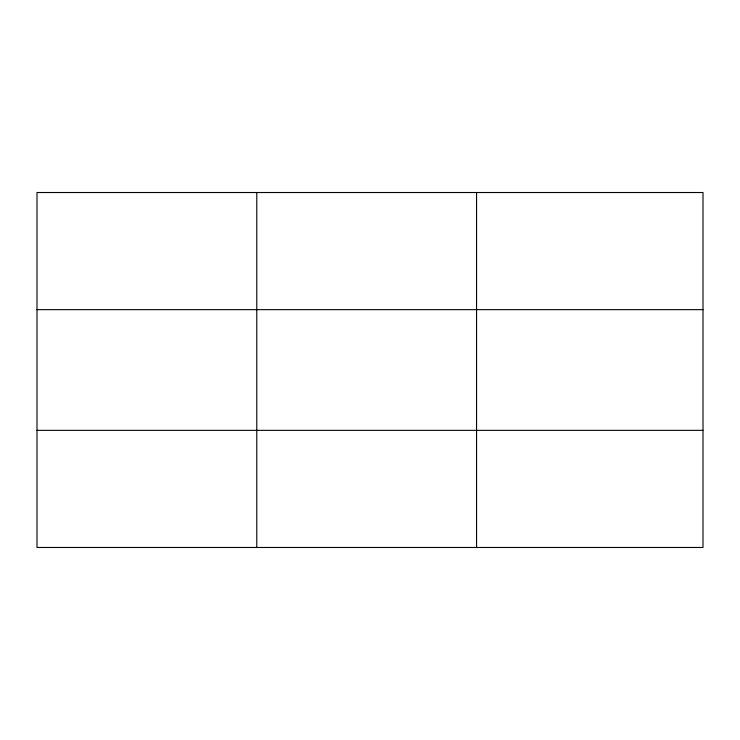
<?xml version="1.0" encoding="UTF-8"?>
<svg xmlns="http://www.w3.org/2000/svg" width="740" height="740" viewBox="0 0 740 740"><rect width="100%" height="100%" fill="white"/><g stroke="black" fill="none" stroke-linecap="round" stroke-linejoin="round"><path stroke-width="1.11" d="M256.78 547.48L256.78 192.52M476.56 547.48L476.56 192.52M703 309.653L703 192.52L37 192.52L37 547.48L703 547.48L703 309.653L37 309.653M37 430.347L703 430.347"/></g></svg>
